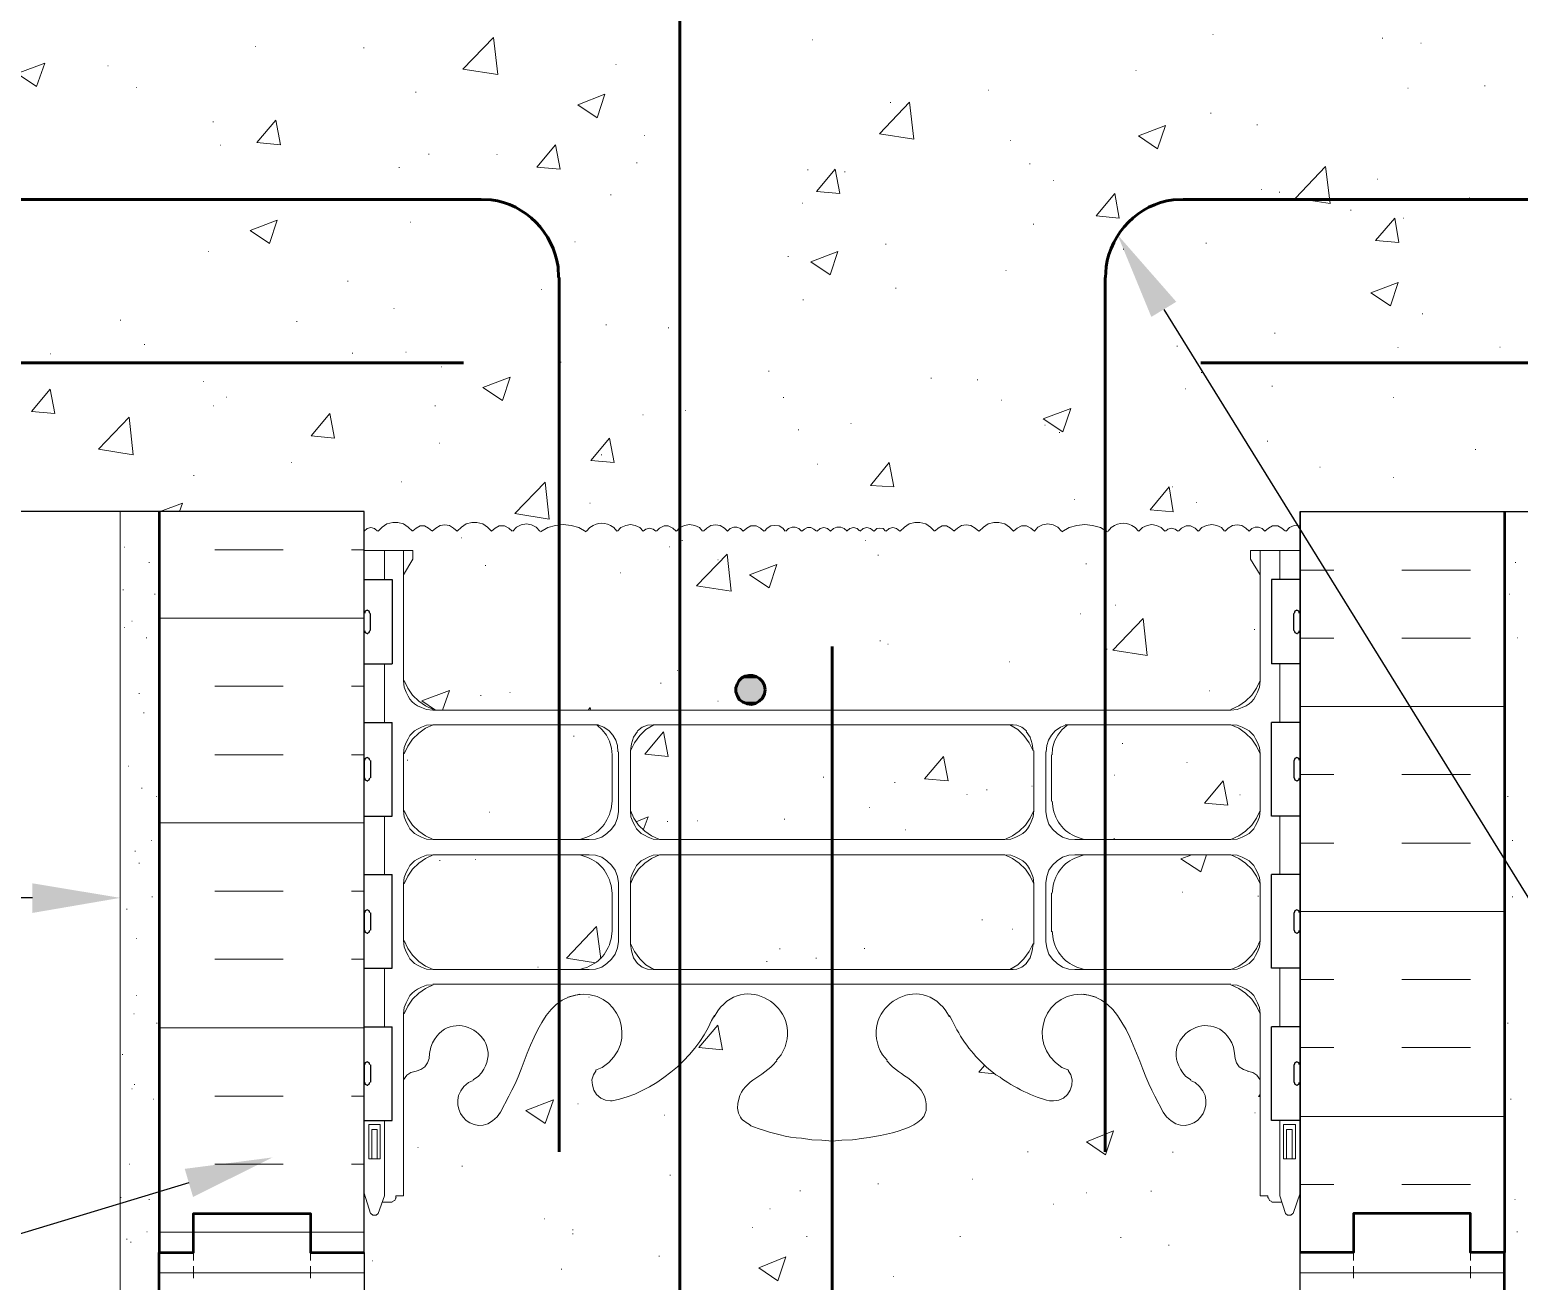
# Model space of a CAD drawing. Header units: millimetres. Extents: x 14 to 201, y 16 to 268.
# Drawn here: x 80 to 140.6, y 118.4 to 169.4 of the extents above; entities that cross this region are included whole.
import ezdxf

# ---------------------------------------------------------------- set-up
doc = ezdxf.new("R2010")
doc.units = ezdxf.units.MM
doc.header["$MEASUREMENT"] = 0
doc.layers.get('0').update_dxf_attribs({"linetype": 'CONTINUOUS'})

msp = doc.modelspace()

# ---------------------------------------------------------------- hatches: boundary and pattern name
at = {"true_color": 0x000007}
for points in [[(125.624, 157.692), (124.248, 161.036), (126.64, 158.306)], [(109.262, 143.108), (109.474, 143.087), (109.156, 143.087)], [(109.262, 143.108), (109.368, 143.108), (109.474, 143.087)], [(108.733, 142.621), (109.897, 142.515), (108.712, 142.515)], [(108.712, 142.515), (109.897, 142.388), (108.733, 142.388)], [(108.712, 142.515), (109.897, 142.515), (109.897, 142.388)], [(108.754, 142.727), (109.897, 142.621), (108.733, 142.621)], [(108.733, 142.621), (109.897, 142.621), (109.897, 142.515)], [(108.797, 142.811), (109.855, 142.727), (108.754, 142.727)], [(108.754, 142.727), (109.855, 142.727), (109.897, 142.621)], [(108.86, 142.917), (109.813, 142.811), (108.797, 142.811)], [(108.797, 142.811), (109.813, 142.811), (109.855, 142.727)], [(108.945, 142.981), (109.749, 142.917), (108.86, 142.917)], [(108.86, 142.917), (109.749, 142.917), (109.813, 142.811)], [(109.051, 143.044), (109.664, 142.981), (108.945, 142.981)], [(108.945, 142.981), (109.664, 142.981), (109.749, 142.917)], [(109.156, 143.087), (109.58, 143.044), (109.051, 143.044)], [(109.051, 143.044), (109.58, 143.044), (109.664, 142.981)], [(109.156, 143.087), (109.474, 143.087), (109.58, 143.044)], [(108.733, 142.388), (109.855, 142.282), (108.754, 142.282)], [(108.733, 142.388), (109.897, 142.388), (109.855, 142.282)], [(108.754, 142.282), (109.813, 142.198), (108.797, 142.198)], [(108.754, 142.282), (109.855, 142.282), (109.813, 142.198)], [(108.797, 142.198), (109.749, 142.113), (108.86, 142.113)], [(108.797, 142.198), (109.813, 142.198), (109.749, 142.113)], [(108.86, 142.113), (109.664, 142.028), (108.945, 142.028)], [(108.86, 142.113), (109.749, 142.113), (109.664, 142.028)], [(108.945, 142.028), (109.58, 141.965), (109.051, 141.965)], [(108.945, 142.028), (109.664, 142.028), (109.58, 141.965)], [(109.051, 141.965), (109.474, 141.944), (109.156, 141.944)], [(109.051, 141.965), (109.58, 141.965), (109.474, 141.944)], [(109.156, 141.944), (109.368, 141.922), (109.262, 141.922)], [(109.156, 141.944), (109.474, 141.944), (109.368, 141.922)], [(80.073, 134.641), (83.651, 134.049), (80.073, 133.435)], [(86.275, 123.021), (89.852, 123.486), (86.614, 121.878)]]:
    msp.add_hatch(color=0, dxfattribs=at).paths.add_polyline_path(points)

# ---------------------------------------------------------------- linework, layer by layer
at = {"color": 0, "linetype": 'Continuous', "lineweight": 60, "true_color": 0x000007}
for p, q in [((106.426, 92.054), (106.426, 228.685)), ((98.34, 162.475), (52.176, 162.475)), ((98.743, 162.454), (98.34, 162.475)), ((126.915, 162.475), (126.513, 162.454)), ((126.915, 162.475), (173.08, 162.475)), ((101.494, 159.3), (101.473, 159.724)), ((123.783, 159.724), (123.761, 159.3)), ((101.515, 123.719), (101.515, 159.3)), ((123.74, 123.719), (123.74, 159.3)), ((49.594, 155.829), (97.621, 155.829)), ((175.641, 155.829), (127.635, 155.829)), ((112.628, 94.213), (112.628, 144.272))]:
    msp.add_line(p, q, dxfattribs=at)
at = {"color": 0, "linetype": 'Continuous', "lineweight": 15, "true_color": 0x656565}
for p, q in [((128.122, 169.185), (128.143, 169.185)), ((89.154, 168.698), (89.175, 168.698)), ((93.557, 168.635), (93.578, 168.635)), ((97.6, 167.767), (98.848, 169.058)), ((99.018, 167.555), (98.848, 169.058)), ((111.824, 168.973), (111.845, 168.973)), ((135.022, 169.037), (135.043, 169.037)), ((136.589, 168.825), (136.61, 168.825)), ((79.46, 167.598), (80.582, 168.021)), ((80.243, 167.068), (80.582, 168.021)), ((103.823, 167.957), (103.844, 167.957)), ((79.46, 167.598), (80.243, 167.068)), ((83.143, 167.915), (83.164, 167.915)), ((97.6, 167.767), (99.018, 167.555)), ((124.989, 167.725), (125.01, 167.725)), ((84.307, 167.026), (84.328, 167.026)), ((95.673, 166.836), (95.695, 166.836)), ((102.277, 166.328), (103.378, 166.751)), ((103.061, 165.798), (103.378, 166.751)), ((118.978, 166.92), (118.999, 166.92)), ((136.059, 167.005), (136.081, 167.005)), ((139.192, 167.09), (139.213, 167.09)), ((102.277, 166.328), (103.061, 165.798)), ((114.554, 165.142), (115.782, 166.434)), ((114.999, 166.412), (115.02, 166.412)), ((115.951, 164.931), (115.782, 166.433)), ((87.418, 165.629), (87.44, 165.629)), ((89.217, 164.783), (89.979, 165.693)), ((90.17, 164.698), (89.979, 165.693)), ((128.037, 165.989), (128.058, 165.989)), ((104.987, 165.079), (105.008, 165.079)), ((114.554, 165.142), (115.951, 164.931)), ((125.095, 165.058), (126.196, 165.481)), ((125.095, 165.058), (125.878, 164.528)), ((125.878, 164.528), (126.196, 165.481)), ((129.921, 165.502), (129.942, 165.502)), ((87.715, 164.677), (87.736, 164.677)), ((89.217, 164.783), (90.17, 164.698)), ((96.203, 164.317), (96.224, 164.317)), ((100.605, 163.788), (101.367, 164.698)), ((101.558, 163.703), (101.367, 164.698)), ((119.888, 164.867), (119.909, 164.867)), ((94.996, 163.766), (95.017, 163.766)), ((98.975, 164.296), (98.997, 164.296)), ((100.605, 163.788), (101.558, 163.703)), ((104.669, 163.957), (104.69, 163.957)), ((120.671, 163.915), (120.692, 163.915)), ((131.487, 162.518), (132.715, 163.809)), ((132.906, 162.306), (132.715, 163.809)), ((111.633, 163.682), (111.654, 163.682)), ((111.993, 162.793), (112.755, 163.703)), ((112.945, 162.708), (112.755, 163.703)), ((113.136, 163.597), (113.157, 163.597)), ((121.624, 163.237), (121.645, 163.237)), ((134.811, 163.301), (134.832, 163.301)), ((103.611, 162.666), (103.632, 162.666)), ((111.993, 162.793), (112.945, 162.708)), ((123.38, 161.798), (124.142, 162.708)), ((124.312, 161.713), (124.142, 162.708)), ((130.09, 162.877), (130.112, 162.877)), ((130.831, 162.772), (130.852, 162.772)), ((131.487, 162.518), (132.906, 162.306)), ((138.557, 162.539), (138.578, 162.539)), ((84.963, 162.454), (84.984, 162.454)), ((111.421, 162.327), (111.443, 162.327)), ((133.731, 162.031), (133.752, 162.031)), ((88.942, 161.205), (90.043, 161.629)), ((89.726, 160.676), (90.043, 161.629)), ((95.462, 161.544), (95.483, 161.544)), ((120.819, 161.459), (120.841, 161.459)), ((123.38, 161.798), (124.312, 161.713)), ((134.747, 160.803), (135.53, 161.713)), ((135.699, 160.719), (135.53, 161.713)), ((135.869, 161.713), (135.89, 161.713)), ((88.942, 161.205), (89.726, 160.676)), ((102.15, 160.74), (102.172, 160.74)), ((127.847, 160.697), (127.868, 160.697)), ((134.747, 160.803), (135.699, 160.719)), ((87.228, 160.359), (87.249, 160.359)), ((110.829, 160.147), (110.85, 160.147)), ((111.76, 159.935), (112.861, 160.359)), ((112.543, 159.406), (112.861, 160.359)), ((114.808, 160.655), (114.829, 160.655)), ((124.481, 160.443), (124.502, 160.443)), ((111.76, 159.935), (112.543, 159.406)), ((119.698, 159.575), (119.719, 159.575)), ((92.901, 159.152), (92.922, 159.152)), ((115.21, 158.856), (115.231, 158.856)), ((134.556, 158.665), (135.678, 159.089)), ((135.361, 158.136), (135.678, 159.089)), ((100.796, 158.813), (100.817, 158.813)), ((111.443, 158.39), (111.464, 158.39)), ((134.556, 158.665), (135.361, 158.136)), ((94.784, 158.03), (94.806, 158.03)), ((136.652, 157.819), (136.673, 157.819)), ((83.651, 157.565), (83.672, 157.565)), ((90.826, 157.501), (90.847, 157.501)), ((103.42, 157.374), (103.442, 157.374)), ((105.96, 157.247), (105.982, 157.247)), ((84.624, 156.57), (84.646, 156.57)), ((126.661, 156.506), (126.683, 156.506)), ((130.641, 157.035), (130.662, 157.035)), ((135.657, 156.443), (135.678, 156.443)), ((139.806, 156.464), (139.827, 156.464)), ((80.793, 156.189), (80.814, 156.189)), ((93.091, 156.21), (93.112, 156.21)), ((95.271, 156.252), (95.292, 156.252)), ((101.579, 155.85), (101.6, 155.85)), ((96.711, 155.66), (96.732, 155.66)), ((98.404, 154.813), (99.526, 155.236)), ((99.208, 154.284), (99.526, 155.236)), ((110.046, 155.49), (110.067, 155.49)), ((127.656, 155.427), (127.677, 155.427)), ((80.031, 153.839), (80.793, 154.75)), ((80.984, 153.755), (80.793, 154.75)), ((87.037, 155.067), (87.059, 155.067)), ((98.404, 154.813), (99.208, 154.284)), ((116.65, 155.194), (116.671, 155.194)), ((118.533, 155.13), (118.555, 155.13)), ((127, 154.771), (127.021, 154.771)), ((130.535, 154.876), (130.556, 154.876)), ((87.44, 154.072), (87.461, 154.072)), ((87.969, 154.432), (87.99, 154.432)), ((96.457, 154.072), (96.478, 154.072)), ((110.638, 154.411), (110.659, 154.411)), ((119.507, 154.305), (119.528, 154.305)), ((135.467, 154.411), (135.488, 154.411)), ((80.031, 153.839), (80.984, 153.755)), ((82.762, 152.315), (84.011, 153.607)), ((84.18, 152.082), (84.011, 153.607)), ((91.419, 152.845), (92.181, 153.755)), ((92.371, 152.76), (92.181, 153.755)), ((104.923, 153.712), (104.944, 153.712)), ((106.659, 153.882), (106.68, 153.882)), ((121.222, 153.543), (122.343, 153.966)), ((121.222, 153.543), (122.026, 153.014)), ((122.026, 153.014), (122.343, 153.966)), ((91.419, 152.845), (92.371, 152.76)), ((111.252, 153.098), (111.273, 153.098)), ((113.39, 153.352), (113.411, 153.352)), ((121.285, 153.289), (121.306, 153.289)), ((121.878, 152.993), (121.899, 152.993)), ((82.762, 152.315), (84.18, 152.082)), ((96.626, 152.548), (96.647, 152.548)), ((102.806, 151.85), (103.568, 152.76)), ((103.759, 151.765), (103.568, 152.76)), ((130.344, 152.633), (130.366, 152.633)), ((138.811, 152.294), (138.832, 152.294)), ((90.615, 151.765), (90.636, 151.765)), ((102.806, 151.85), (103.759, 151.765)), ((103.23, 152.082), (103.251, 152.082)), ((112.014, 151.701), (112.035, 151.701)), ((114.194, 150.834), (114.956, 151.765)), ((115.147, 150.77), (114.956, 151.765)), ((86.635, 151.236), (86.656, 151.236)), ((95.081, 150.982), (95.102, 150.982)), ((132.482, 151.574), (132.503, 151.574)), ((135.467, 151.151), (135.488, 151.151)), ((99.716, 149.691), (100.944, 150.961)), ((101.113, 149.458), (100.944, 150.961)), ((114.194, 150.834), (115.147, 150.77)), ((125.582, 149.839), (126.344, 150.77)), ((126.513, 149.754), (126.344, 150.77)), ((126.471, 150.77), (126.492, 150.77)), ((85.281, 149.775), (86.191, 150.114)), ((86.064, 149.775), (86.191, 150.114)), ((86.847, 149.775), (86.868, 149.775)), ((102.764, 150.114), (102.785, 150.114)), ((122.492, 150.262), (122.513, 150.262)), ((125.582, 149.839), (126.513, 149.754)), ((127.445, 150.135), (127.466, 150.135)), ((99.716, 149.691), (101.113, 149.458)), ((97.536, 148.696), (97.557, 148.696)), ((102.764, 149.119), (102.637, 148.971)), ((103.865, 148.971), (103.738, 149.119)), ((106.511, 148.59), (106.532, 148.59)), ((113.982, 148.59), (114.004, 148.59)), ((123.994, 149.119), (123.867, 148.971)), ((125.095, 148.971), (124.968, 149.119)), ((83.82, 148.315), (83.841, 148.315)), ((87.503, 148.209), (90.276, 148.209)), ((93.07, 148.209), (93.578, 148.209)), ((106.003, 148.336), (106.024, 148.336)), ((107.103, 146.749), (108.352, 148.04)), ((108.521, 146.537), (108.352, 148.04)), ((114.49, 147.997), (114.512, 147.997)), ((84.815, 147.701), (84.836, 147.701)), ((98.51, 147.574), (98.531, 147.574)), ((107.971, 147.807), (107.992, 147.807)), ((110.067, 146.664), (110.384, 147.616)), ((122.957, 147.638), (122.978, 147.638)), ((131.678, 147.383), (133.054, 147.383)), ((135.827, 147.383), (138.62, 147.383)), ((140.441, 147.701), (140.462, 147.701)), ((104.013, 147.278), (104.034, 147.278)), ((107.103, 146.749), (108.521, 146.537)), ((83.757, 146.579), (83.778, 146.579)), ((85.048, 146.41), (85.069, 146.41)), ((140.187, 146.41), (140.208, 146.41)), ((122.724, 145.606), (122.745, 145.606)), ((124.164, 145.965), (124.185, 145.965)), ((83.82, 145.055), (83.841, 145.055)), ((84.116, 145.309), (84.138, 145.309)), ((85.238, 145.436), (93.578, 145.436)), ((124.058, 144.124), (125.285, 145.415)), ((125.455, 143.912), (125.285, 145.415)), ((129.815, 144.971), (129.836, 144.971)), ((84.709, 144.632), (84.73, 144.632)), ((114.575, 144.505), (114.596, 144.505)), ((114.893, 144.378), (114.914, 144.378)), ((131.678, 144.611), (133.054, 144.611)), ((135.827, 144.611), (138.62, 144.611)), ((140.525, 144.632), (140.547, 144.632)), ((123.804, 144.166), (123.825, 144.166)), ((124.058, 144.124), (125.455, 143.912)), ((106.32, 143.298), (106.341, 143.298)), ((119.846, 143.658), (119.867, 143.658)), ((87.503, 142.663), (90.276, 142.663)), ((93.07, 142.663), (93.578, 142.663)), ((95.927, 142.071), (97.049, 142.494)), ((96.774, 141.69), (97.049, 142.494)), ((105.643, 142.79), (105.664, 142.79)), ((84.413, 142.367), (84.434, 142.367)), ((84.413, 142.367), (84.434, 142.367)), ((95.927, 142.071), (96.478, 141.69)), ((98.319, 142.282), (98.34, 142.282)), ((99.505, 142.409), (99.526, 142.409)), ((107.971, 142.049), (107.992, 142.049)), ((109.813, 142.325), (109.834, 142.325)), ((127.974, 142.473), (127.995, 142.473)), ((84.603, 141.584), (84.624, 141.584)), ((131.678, 141.838), (139.996, 141.838)), ((105.008, 139.891), (105.77, 140.801)), ((105.96, 139.806), (105.77, 140.801)), ((102.108, 140.631), (102.129, 140.631)), ((124.439, 140.335), (124.46, 140.335)), ((87.503, 139.869), (90.276, 139.869)), ((93.07, 139.869), (93.578, 139.869)), ((95.335, 139.658), (95.356, 139.658)), ((105.008, 139.891), (105.96, 139.806)), ((116.395, 138.896), (117.157, 139.806)), ((117.348, 138.811), (117.157, 139.806)), ((127.064, 139.552), (127.085, 139.552)), ((83.968, 139.404), (83.989, 139.404)), ((112.268, 138.959), (112.289, 138.959)), ((116.395, 138.896), (117.348, 138.811)), ((124.121, 139.044), (124.143, 139.044)), ((131.678, 139.065), (133.054, 139.065)), ((135.827, 139.065), (138.62, 139.065)), ((84.519, 138.515), (84.54, 138.515)), ((115.168, 138.747), (115.189, 138.747)), ((118.11, 138.261), (118.131, 138.261)), ((118.914, 138.451), (118.936, 138.451)), ((120.756, 138.599), (120.777, 138.599)), ((127.783, 137.901), (128.545, 138.811)), ((128.736, 137.816), (128.545, 138.811)), ((85.111, 138.176), (85.132, 138.176)), ((114.131, 137.731), (114.152, 137.731)), ((127.783, 137.901), (128.736, 137.816)), ((129.223, 138.239), (129.244, 138.239)), ((140.123, 138.176), (140.144, 138.176)), ((85.238, 137.097), (93.578, 137.097)), ((98.679, 137.541), (98.7, 137.541)), ((104.648, 137.139), (105.135, 137.35)), ((104.944, 136.8), (105.135, 137.35)), ((105.918, 137.16), (105.939, 137.16)), ((107.146, 137.181), (107.167, 137.181)), ((110.681, 137.245), (110.702, 137.245)), ((115.612, 136.821), (115.634, 136.821)), ((124.1, 136.461), (124.121, 136.461)), ((84.243, 135.954), (84.265, 135.954)), ((84.921, 136.377), (84.942, 136.377)), ((131.678, 136.271), (133.054, 136.271)), ((135.827, 136.271), (138.62, 136.271)), ((140.314, 136.377), (140.335, 136.377)), ((84.413, 135.467), (84.434, 135.467)), ((96.647, 135.572), (96.668, 135.572)), ((98.108, 135.615), (98.129, 135.615)), ((126.831, 135.636), (127.275, 135.805)), ((126.831, 135.636), (127.635, 135.107)), ((127.635, 135.107), (127.868, 135.805)), ((84.942, 134.091), (84.963, 134.091)), ((87.503, 134.324), (90.276, 134.324)), ((93.07, 134.324), (93.578, 134.324)), ((126.873, 134.281), (126.894, 134.281)), ((129.963, 134.112), (129.985, 134.112)), ((140.314, 134.091), (140.335, 134.091)), ((83.905, 133.583), (83.926, 133.583)), ((131.678, 133.498), (139.996, 133.498)), ((101.812, 131.593), (103.039, 132.884)), ((103.209, 131.572), (103.039, 132.884)), ((118.724, 133.159), (118.745, 133.159)), ((84.307, 132.397), (84.328, 132.397)), ((119.952, 132.778), (119.973, 132.778)), ((101.812, 131.593), (102.997, 131.403)), ((110.49, 131.974), (110.511, 131.974)), ((111.972, 131.593), (111.993, 131.593)), ((113.94, 131.995), (113.961, 131.995)), ((87.503, 131.551), (90.276, 131.551)), ((93.07, 131.551), (93.578, 131.551)), ((100.648, 131.233), (100.669, 131.233)), ((109.961, 131.466), (109.982, 131.466)), ((131.678, 130.725), (133.054, 130.725)), ((135.827, 130.725), (138.62, 130.725)), ((84.307, 130.069), (84.328, 130.069)), ((102.722, 130.006), (102.743, 130.006)), ((84.201, 129.328), (84.222, 129.328)), ((85.132, 128.947), (85.154, 128.947)), ((85.238, 128.757), (93.578, 128.757)), ((107.209, 127.953), (107.971, 128.863)), ((108.162, 127.868), (107.971, 128.863)), ((140.123, 128.947), (140.144, 128.947)), ((107.209, 127.953), (108.162, 127.868)), ((131.678, 127.953), (133.054, 127.953)), ((135.827, 127.953), (138.62, 127.953)), ((83.735, 127.677), (83.757, 127.677)), ((118.597, 126.958), (118.83, 127.233)), ((118.597, 126.958), (119.232, 126.894)), ((84.116, 126.28), (84.138, 126.28)), ((84.222, 126.45), (84.243, 126.45)), ((84.984, 125.857), (85.005, 125.857)), ((87.503, 125.984), (90.276, 125.984)), ((93.07, 125.984), (93.578, 125.984)), ((100.161, 125.391), (101.282, 125.836)), ((100.944, 124.862), (101.282, 125.836)), ((102.277, 125.667), (102.298, 125.667)), ((140.25, 125.857), (140.271, 125.857)), ((100.161, 125.391), (100.944, 124.862)), ((105.791, 125.201), (105.812, 125.201)), ((129.836, 125.307), (129.857, 125.307)), ((131.678, 125.158), (139.996, 125.158)), ((122.978, 124.121), (124.079, 124.566)), ((123.761, 123.592), (124.079, 124.566)), ((95.758, 123.889), (95.779, 123.889)), ((120.586, 123.719), (120.608, 123.719)), ((122.978, 124.121), (123.761, 123.592)), ((126.492, 123.698), (126.513, 123.698)), ((84.011, 123.211), (84.032, 123.211)), ((87.503, 123.211), (90.276, 123.211)), ((93.07, 123.211), (93.578, 123.211)), ((97.557, 123.127), (97.578, 123.127)), ((106.024, 122.767), (106.045, 122.767)), ((118.343, 122.597), (118.364, 122.597)), ((111.315, 122.132), (111.337, 122.132)), ((114.49, 122.407), (114.512, 122.407)), ((122.978, 122.047), (122.999, 122.047)), ((125.603, 122.111), (125.624, 122.111)), ((131.678, 122.386), (133.054, 122.386)), ((135.827, 122.386), (138.62, 122.386)), ((83.672, 121.856), (83.693, 121.856)), ((84.815, 121.772), (84.836, 121.772)), ((110.088, 121.391), (110.109, 121.391)), ((121.624, 121.581), (121.645, 121.581)), ((140.42, 121.772), (140.441, 121.772)), ((100.901, 120.989), (100.923, 120.989)), ((83.905, 120.163), (83.926, 120.163)), ((84.73, 120.46), (84.751, 120.46)), ((85.238, 120.438), (93.578, 120.438)), ((102.066, 120.544), (102.087, 120.544)), ((102.066, 120.375), (102.087, 120.375)), ((109.368, 120.629), (109.389, 120.629)), ((111.591, 120.269), (111.612, 120.269)), ((117.835, 120.269), (117.856, 120.269)), ((124.375, 120.227), (124.396, 120.227)), ((140.504, 120.46), (140.525, 120.46)), ((84.074, 120.036), (84.095, 120.036)), ((105.579, 119.465), (105.6, 119.465)), ((126.323, 119.909), (126.344, 119.909)), ((93.916, 119.274), (93.938, 119.274)), ((101.6, 118.936), (101.621, 118.936)), ((109.643, 118.999), (110.744, 119.444)), ((109.643, 118.999), (110.426, 118.47)), ((110.426, 118.47), (110.744, 119.444)), ((85.238, 118.787), (93.578, 118.787)), ((115.125, 118.639), (115.147, 118.639)), ((139.996, 118.787), (131.678, 118.787))]:
    msp.add_line(p, q, dxfattribs=at)
at = {"color": 0, "linetype": 'Continuous', "lineweight": 25, "true_color": 0x000007}
for p, q in [((93.578, 149.775), (49.594, 149.775)), ((93.578, 119.613), (93.578, 149.775)), ((93.578, 119.613), (93.578, 149.775)), ((131.678, 149.775), (131.678, 119.613)), ((131.678, 149.775), (175.641, 149.775)), ((131.678, 119.613), (131.678, 149.775)), ((93.578, 144.928), (93.578, 145.627)), ((93.705, 145.754), (93.726, 145.754)), ((93.832, 144.928), (93.832, 145.627)), ((131.424, 144.928), (131.424, 145.627)), ((131.551, 145.754), (131.572, 145.754)), ((131.678, 144.928), (131.678, 145.627)), ((93.578, 145.457), (93.599, 145.457)), ((93.578, 145.097), (93.599, 145.097)), ((131.678, 145.457), (131.699, 145.457)), ((131.678, 145.097), (131.699, 145.097)), ((93.705, 144.801), (93.726, 144.801)), ((131.551, 144.801), (131.572, 144.801)), ((93.578, 143.573), (94.721, 143.573)), ((131.678, 143.573), (130.514, 143.573)), ((93.578, 141.182), (94.721, 141.182)), ((131.678, 141.182), (130.514, 141.182)), ((93.578, 139.636), (93.578, 138.938)), ((93.705, 139.763), (93.726, 139.763)), ((93.832, 139.636), (93.832, 138.938)), ((131.424, 139.636), (131.424, 138.938)), ((131.551, 139.763), (131.572, 139.763)), ((131.678, 139.636), (131.678, 138.938)), ((93.578, 139.446), (93.599, 139.446)), ((93.578, 139.107), (93.599, 139.107)), ((131.678, 139.446), (131.699, 139.446)), ((131.678, 139.107), (131.699, 139.107)), ((93.705, 138.811), (93.726, 138.811)), ((131.551, 138.811), (131.572, 138.811)), ((93.578, 135.001), (94.721, 135.001)), ((131.678, 135.001), (130.514, 135.001)), ((80.073, 134.049), (65.426, 134.049)), ((93.578, 133.435), (93.578, 132.736)), ((93.832, 133.435), (93.832, 132.736)), ((131.424, 133.435), (131.424, 132.736)), ((131.678, 133.435), (131.678, 132.736)), ((93.578, 133.265), (93.599, 133.265)), ((93.578, 132.905), (93.599, 132.905)), ((131.678, 133.265), (131.699, 133.265)), ((131.678, 132.905), (131.699, 132.905)), ((93.705, 132.609), (93.726, 132.609)), ((131.551, 132.609), (131.572, 132.609)), ((93.578, 128.799), (94.721, 128.799)), ((131.678, 128.799), (130.514, 128.799)), ((93.705, 127.381), (93.726, 127.381)), ((131.551, 127.381), (131.572, 127.381)), ((93.578, 127.254), (93.578, 126.555)), ((93.578, 127.063), (93.599, 127.063)), ((93.578, 126.725), (93.599, 126.725)), ((93.832, 127.254), (93.832, 126.555)), ((131.424, 127.254), (131.424, 126.555)), ((131.678, 127.254), (131.678, 126.555)), ((131.678, 127.063), (131.699, 127.063)), ((131.678, 126.725), (131.699, 126.725)), ((93.705, 126.428), (93.726, 126.428)), ((131.551, 126.428), (131.572, 126.428)), ((93.578, 119.613), (93.578, 91.038)), ((131.678, 91.038), (131.678, 119.613))]:
    msp.add_line(p, q, dxfattribs=at)
at = {"color": 0, "linetype": 'Continuous', "lineweight": 15, "true_color": 0x000007}
for p, q in [((83.651, 149.775), (83.651, 91.038)), ((95.567, 148.188), (93.578, 148.188)), ((94.403, 148.188), (94.403, 147.002)), ((95.186, 142.875), (95.186, 148.188)), ((129.667, 148.188), (131.678, 148.188)), ((130.048, 142.875), (130.048, 148.188)), ((130.852, 148.188), (130.852, 147.002)), ((94.403, 143.573), (94.403, 141.182)), ((130.852, 143.573), (130.852, 141.182)), ((95.186, 142.875), (95.208, 142.621)), ((130.027, 142.621), (130.048, 142.875)), ((96.118, 141.711), (96.372, 141.69)), ((96.372, 141.69), (128.863, 141.69)), ((128.863, 141.69), (129.117, 141.711)), ((96.372, 141.097), (96.118, 141.076)), ((103.124, 141.097), (96.372, 141.097)), ((105.346, 141.097), (119.994, 141.097)), ((122.111, 141.097), (128.863, 141.097)), ((129.117, 141.076), (128.863, 141.097)), ((95.208, 140.166), (95.186, 139.912)), ((130.048, 139.912), (130.027, 140.166)), ((95.186, 139.912), (95.186, 137.604)), ((103.674, 137.985), (103.674, 139.869)), ((103.928, 139.996), (103.928, 137.562)), ((104.415, 140.039), (104.415, 137.604)), ((120.84, 140.039), (120.84, 137.604)), ((121.327, 139.996), (121.327, 137.562)), ((121.56, 137.985), (121.56, 139.869)), ((130.048, 139.912), (130.048, 137.604)), ((103.632, 137.668), (103.674, 137.985)), ((121.581, 137.985), (121.624, 137.668)), ((94.403, 137.372), (94.403, 135.001)), ((95.186, 137.604), (95.208, 137.35)), ((104.415, 137.604), (104.436, 137.35)), ((120.819, 137.35), (120.84, 137.604)), ((130.027, 137.35), (130.048, 137.604)), ((130.852, 137.372), (130.852, 135.001)), ((96.118, 136.44), (96.372, 136.419)), ((102.108, 136.419), (102.404, 136.44)), ((105.346, 136.44), (105.6, 136.419)), ((119.655, 136.419), (119.909, 136.44)), ((122.851, 136.44), (123.148, 136.419)), ((128.863, 136.419), (129.117, 136.44)), ((96.372, 136.419), (102.743, 136.419)), ((119.655, 136.419), (105.6, 136.419)), ((128.863, 136.419), (122.513, 136.419)), ((96.372, 135.805), (96.118, 135.784)), ((96.372, 135.805), (102.743, 135.805)), ((102.404, 135.784), (102.108, 135.805)), ((105.6, 135.805), (105.346, 135.784)), ((119.655, 135.805), (105.6, 135.805)), ((119.909, 135.784), (119.655, 135.805)), ((128.863, 135.805), (122.513, 135.805)), ((123.148, 135.805), (122.851, 135.784)), ((129.117, 135.784), (128.863, 135.805)), ((95.208, 134.874), (95.186, 134.62)), ((95.186, 132.313), (95.186, 134.62)), ((103.928, 132.27), (103.928, 134.662)), ((104.436, 134.874), (104.415, 134.62)), ((104.415, 132.165), (104.415, 134.62)), ((120.84, 134.62), (120.819, 134.874)), ((120.84, 132.165), (120.84, 134.62)), ((121.327, 132.27), (121.327, 134.662)), ((130.048, 134.62), (130.027, 134.874)), ((130.048, 132.313), (130.048, 134.62)), ((103.674, 134.239), (103.632, 134.556)), ((103.674, 134.239), (103.674, 132.673)), ((121.56, 134.239), (121.56, 132.673)), ((121.624, 134.556), (121.581, 134.239)), ((95.186, 132.313), (95.208, 132.059)), ((103.632, 132.376), (103.674, 132.694)), ((121.581, 132.694), (121.624, 132.376)), ((130.027, 132.059), (130.048, 132.313)), ((94.403, 131.191), (94.403, 128.799)), ((96.118, 131.149), (96.372, 131.127)), ((102.743, 131.127), (96.372, 131.127)), ((102.108, 131.127), (102.404, 131.149)), ((105.346, 131.127), (119.994, 131.127)), ((122.513, 131.127), (128.863, 131.127)), ((122.851, 131.149), (123.148, 131.127)), ((128.863, 131.127), (129.117, 131.149)), ((130.852, 131.191), (130.852, 128.799)), ((96.372, 130.514), (96.118, 130.492)), ((96.372, 130.535), (128.863, 130.535)), ((129.117, 130.492), (128.863, 130.514)), ((102.171, 130.09), (101.875, 130.006)), ((102.193, 130.09), (102.362, 130.133)), ((123.063, 130.09), (122.873, 130.133)), ((123.38, 130.006), (123.084, 130.09)), ((95.208, 129.582), (95.186, 129.328)), ((95.186, 129.328), (95.186, 121.92)), ((107.717, 129.053), (107.844, 129.265)), ((107.971, 129.455), (107.823, 129.201)), ((117.412, 129.201), (117.263, 129.455)), ((130.048, 129.328), (130.027, 129.582)), ((130.048, 129.328), (130.048, 121.92)), ((96.287, 127.974), (96.245, 127.72)), ((129.011, 127.72), (128.968, 127.974)), ((110.363, 127.444), (110.553, 127.656)), ((114.681, 127.656), (114.872, 127.444)), ((98.023, 126.64), (98.235, 126.788)), ((102.997, 127.042), (103.272, 127.148)), ((121.984, 127.148), (122.259, 127.042)), ((127.021, 126.788), (127.233, 126.64)), ((98.023, 126.619), (97.832, 126.534)), ((127.402, 126.534), (127.212, 126.619)), ((99.124, 125.328), (99.462, 125.984)), ((103.611, 125.793), (103.674, 125.793)), ((121.645, 125.793), (121.476, 125.793)), ((126.111, 125.328), (125.772, 125.984)), ((94.403, 124.989), (94.403, 122.407)), ((94.403, 121.92), (94.403, 124.989)), ((98.997, 125.137), (99.124, 125.328)), ((126.111, 125.328), (126.238, 125.137)), ((130.852, 121.92), (130.852, 124.989)), ((130.852, 124.989), (130.852, 122.407)), ((93.578, 122.026), (93.832, 121.2)), ((94.403, 121.92), (94.149, 121.2)), ((94.869, 121.92), (95.186, 121.92)), ((94.869, 121.92), (94.869, 121.835)), ((130.365, 121.92), (130.048, 121.92)), ((130.365, 121.92), (130.365, 121.835)), ((130.852, 121.92), (131.085, 121.2)), ((131.678, 122.026), (131.403, 121.2)), ((94.319, 121.666), (94.721, 121.666)), ((94.869, 121.835), (94.89, 121.835)), ((130.365, 121.835), (130.387, 121.835)), ((130.937, 121.666), (130.535, 121.666)), ((86.635, 119.295), (86.635, 119.613)), ((91.398, 119.613), (91.398, 119.295)), ((133.858, 119.295), (133.858, 119.613)), ((138.62, 119.613), (138.62, 119.295)), ((86.635, 118.576), (86.635, 119.062)), ((91.398, 119.062), (91.398, 118.576)), ((133.858, 118.576), (133.858, 119.062)), ((138.62, 119.062), (138.62, 118.576))]:
    msp.add_line(p, q, dxfattribs=at)
at = {"color": 0, "linetype": 'Continuous', "lineweight": 53, "true_color": 0x000007}
for p, q in [((85.238, 149.775), (85.238, 119.613)), ((139.996, 149.775), (139.996, 119.613))]:
    msp.add_line(p, q, dxfattribs=at)
at = {"color": 0, "linetype": 'Continuous', "lineweight": 25, "true_color": 0x000007}
for points in [[(126.132, 157.988), (145.415, 126.873), (153.374, 126.873)], [(93.578, 147.002), (94.721, 147.002), (94.721, 143.573)], [(131.678, 147.002), (130.514, 147.002), (130.514, 143.573)], [(93.705, 145.754), (93.62, 145.711), (93.599, 145.627)], [(93.811, 145.627), (93.789, 145.711), (93.705, 145.754)], [(131.657, 145.627), (131.635, 145.711), (131.551, 145.754), (131.466, 145.711), (131.445, 145.627)], [(93.599, 144.928), (93.62, 144.843), (93.705, 144.801), (93.789, 144.843), (93.811, 144.928)], [(131.445, 144.928), (131.466, 144.843), (131.551, 144.801)], [(131.551, 144.801), (131.635, 144.843), (131.657, 144.928)], [(93.578, 137.372), (94.721, 137.372), (94.721, 141.182)], [(131.678, 137.372), (130.514, 137.372), (130.514, 141.182)], [(93.705, 139.763), (93.62, 139.721), (93.599, 139.636)], [(93.811, 139.636), (93.789, 139.721), (93.705, 139.763)], [(131.657, 139.636), (131.635, 139.721), (131.551, 139.763), (131.466, 139.721), (131.445, 139.636)], [(93.599, 138.938), (93.62, 138.853), (93.705, 138.811), (93.789, 138.853), (93.811, 138.938)], [(131.445, 138.938), (131.466, 138.853), (131.551, 138.811)], [(131.551, 138.811), (131.635, 138.853), (131.657, 138.938)], [(93.578, 131.191), (94.721, 131.191), (94.721, 135.001)], [(131.678, 131.191), (130.514, 131.191), (130.514, 135.001)], [(93.705, 133.562), (93.62, 133.519), (93.599, 133.435)], [(93.811, 133.435), (93.789, 133.519), (93.705, 133.562)], [(131.657, 133.435), (131.635, 133.519), (131.551, 133.562), (131.466, 133.519), (131.445, 133.435)], [(93.599, 132.736), (93.62, 132.651), (93.705, 132.609), (93.789, 132.651), (93.811, 132.736)], [(131.445, 132.736), (131.466, 132.651), (131.551, 132.609)], [(131.551, 132.609), (131.635, 132.651), (131.657, 132.736)], [(93.578, 124.989), (94.721, 124.989), (94.721, 128.799)], [(131.678, 124.989), (130.514, 124.989), (130.514, 128.799)], [(93.705, 127.381), (93.62, 127.339), (93.599, 127.254)], [(93.811, 127.254), (93.789, 127.339), (93.705, 127.381)], [(131.657, 127.254), (131.635, 127.339), (131.551, 127.381), (131.466, 127.339), (131.445, 127.254)], [(93.599, 126.555), (93.62, 126.471), (93.705, 126.428), (93.789, 126.471), (93.811, 126.555)], [(131.445, 126.555), (131.466, 126.471), (131.551, 126.428)], [(131.551, 126.428), (131.635, 126.471), (131.657, 126.555)], [(86.445, 122.449), (66.23, 116.332), (61.807, 116.332)]]:
    msp.add_lwpolyline(points, dxfattribs=at)
at = {"color": 0, "linetype": 'Continuous', "lineweight": 15, "true_color": 0x656565}
for points in [[(95.546, 148.971), (95.377, 149.14), (95.186, 149.267), (94.954, 149.331), (94.742, 149.331), (94.509, 149.267), (94.319, 149.14), (94.149, 148.971)], [(96.33, 148.992), (96.203, 149.098), (96.033, 149.183), (95.864, 149.183), (95.694, 149.098), (95.567, 148.992)], [(99.61, 148.971), (99.462, 149.098), (99.293, 149.183), (99.081, 149.183), (98.912, 149.098), (98.764, 148.971), (98.594, 149.14), (98.404, 149.267), (98.171, 149.331), (97.959, 149.331), (97.727, 149.267), (97.536, 149.14), (97.367, 148.971), (97.219, 149.098), (97.049, 149.204), (96.859, 149.225), (96.668, 149.204), (96.499, 149.098), (96.351, 148.971)], [(100.732, 148.971), (100.584, 149.14), (100.394, 149.225), (100.182, 149.267), (99.97, 149.225), (99.78, 149.14), (99.632, 148.971)], [(102.616, 148.95), (102.32, 149.119), (102.002, 149.204), (101.685, 149.246), (101.367, 149.204), (101.05, 149.119), (100.753, 148.95)], [(105.452, 148.971), (105.346, 149.056), (105.198, 149.098), (105.05, 149.056), (104.944, 148.971), (104.796, 149.119), (104.606, 149.204), (104.415, 149.246), (104.225, 149.204), (104.034, 149.119), (103.886, 148.971)], [(106.278, 148.971), (106.151, 149.098), (105.96, 149.183), (105.791, 149.183), (105.6, 149.098), (105.474, 148.971)], [(107.357, 148.971), (107.23, 149.119), (107.04, 149.204), (106.828, 149.246), (106.617, 149.204), (106.426, 149.119), (106.299, 148.971)], [(109.855, 148.971), (109.707, 149.098), (109.538, 149.183), (109.326, 149.183), (109.156, 149.098), (109.008, 148.971), (108.903, 149.077), (108.754, 149.14), (108.627, 149.14), (108.479, 149.077), (108.373, 148.971), (108.246, 149.098), (108.077, 149.204), (107.887, 149.225), (107.696, 149.204), (107.527, 149.098), (107.4, 148.971)], [(110.723, 148.971), (110.617, 149.098), (110.469, 149.183), (110.3, 149.204), (110.13, 149.183), (109.982, 149.098), (109.876, 148.971)], [(116.798, 148.971), (116.628, 149.14), (116.438, 149.267), (116.205, 149.331), (115.993, 149.331), (115.761, 149.267), (115.57, 149.14), (115.401, 148.971)], [(117.581, 148.992), (117.454, 149.098), (117.285, 149.183), (117.115, 149.183), (116.946, 149.098), (116.819, 148.992)], [(118.597, 148.971), (118.449, 149.098), (118.279, 149.204), (118.089, 149.225), (117.898, 149.204), (117.729, 149.098), (117.581, 148.971)], [(121.962, 148.971), (121.814, 149.14), (121.624, 149.225), (121.412, 149.267), (121.2, 149.225), (121.01, 149.14), (120.862, 148.971), (120.714, 149.098), (120.544, 149.183), (120.333, 149.183), (120.163, 149.098), (120.015, 148.971), (119.846, 149.14), (119.655, 149.267), (119.422, 149.331), (119.211, 149.331), (118.978, 149.267), (118.787, 149.14), (118.618, 148.971)], [(123.846, 148.95), (123.55, 149.119), (123.232, 149.204), (122.915, 149.246), (122.597, 149.204), (122.28, 149.119), (121.984, 148.95)], [(126.175, 148.971), (126.026, 149.119), (125.836, 149.204), (125.645, 149.246), (125.455, 149.204), (125.264, 149.119), (125.116, 148.971)], [(127.529, 148.971), (127.402, 149.098), (127.212, 149.183), (127.042, 149.183), (126.852, 149.098), (126.725, 148.971)], [(128.609, 148.971), (128.482, 149.119), (128.291, 149.204), (128.08, 149.246), (127.868, 149.204), (127.677, 149.119), (127.55, 148.971)], [(131.085, 148.971), (130.937, 149.098), (130.768, 149.183), (130.556, 149.183), (130.387, 149.098), (130.239, 148.971), (130.133, 149.077), (129.984, 149.14), (129.857, 149.14), (129.709, 149.077), (129.604, 148.971), (129.477, 149.098), (129.307, 149.204), (129.117, 149.225), (128.926, 149.204), (128.757, 149.098), (128.63, 148.971)], [(131.678, 149.183), (131.445, 149.204), (131.255, 149.119), (131.106, 148.971)], [(94.128, 148.971), (94.001, 149.077), (93.853, 149.119), (93.705, 149.077), (93.578, 148.971)], [(111.379, 148.971), (111.273, 149.077), (111.125, 149.14), (110.998, 149.14), (110.85, 149.077), (110.744, 148.971)], [(111.993, 148.971), (111.887, 149.056), (111.76, 149.119), (111.633, 149.119), (111.506, 149.056), (111.4, 148.971)], [(113.242, 148.971), (113.115, 149.077), (112.988, 149.14), (112.818, 149.14), (112.691, 149.077), (112.564, 148.971), (112.437, 149.077), (112.289, 149.119), (112.141, 149.077), (112.014, 148.971)], [(113.75, 148.992), (113.644, 149.077), (113.496, 149.119), (113.348, 149.077), (113.242, 148.992)], [(114.321, 148.971), (114.194, 149.077), (114.046, 149.119), (113.898, 149.077), (113.771, 148.971)], [(114.808, 148.971), (114.702, 149.077), (114.575, 149.098), (114.448, 149.077), (114.342, 148.971)], [(115.38, 148.971), (115.253, 149.077), (115.104, 149.119), (114.956, 149.077), (114.829, 148.971)], [(126.704, 148.971), (126.598, 149.056), (126.45, 149.098), (126.302, 149.056), (126.196, 148.971)], [(110.384, 147.616), (109.262, 147.193), (110.067, 146.664)], [(102.701, 141.69), (102.785, 141.796), (102.806, 141.69)], [(130.048, 126.047), (129.984, 125.963), (130.048, 125.963)]]:
    msp.add_lwpolyline(points, dxfattribs=at)
at = {"color": 0, "linetype": 'Continuous', "lineweight": 15, "true_color": 0x000007}
for points in [[(95.567, 148.188), (95.567, 147.828), (95.186, 147.193)], [(95.186, 147.193), (95.567, 147.828), (95.567, 148.188)], [(129.667, 148.188), (129.667, 147.828), (130.048, 147.193)], [(130.048, 147.193), (129.667, 147.828), (129.667, 148.188)], [(95.208, 142.896), (95.356, 142.579), (95.546, 142.303), (95.8, 142.049), (96.075, 141.859), (96.393, 141.711)], [(128.863, 141.711), (129.18, 141.859), (129.455, 142.049), (129.709, 142.303), (129.9, 142.579), (130.048, 142.896)], [(96.393, 141.097), (96.075, 140.949), (95.8, 140.758), (95.546, 140.504), (95.356, 140.229), (95.208, 139.912)], [(103.674, 139.869), (103.653, 140.144), (103.568, 140.42), (103.442, 140.674), (103.272, 140.885), (103.061, 141.076)], [(103.907, 139.996), (103.886, 140.25), (103.823, 140.462), (103.696, 140.674), (103.547, 140.843), (103.336, 140.991), (103.124, 141.076)], [(105.368, 141.097), (105.05, 140.906), (104.796, 140.652), (104.584, 140.356), (104.415, 140.039)], [(104.711, 140.822), (104.542, 140.589), (104.457, 140.314), (104.415, 140.039)], [(105.368, 141.097), (105.114, 141.076), (104.902, 140.991), (104.711, 140.843)], [(120.819, 140.039), (120.65, 140.356), (120.438, 140.652), (120.184, 140.906), (119.867, 141.097)], [(120.544, 140.843), (120.354, 140.991), (120.142, 141.076), (119.888, 141.097)], [(120.819, 140.039), (120.777, 140.314), (120.692, 140.589), (120.523, 140.822)], [(122.132, 141.076), (121.92, 140.991), (121.708, 140.843), (121.56, 140.674), (121.433, 140.462), (121.37, 140.25), (121.349, 139.996)], [(122.195, 141.076), (121.984, 140.885), (121.814, 140.674), (121.687, 140.42), (121.602, 140.144), (121.581, 139.869)], [(130.048, 139.912), (129.9, 140.229), (129.709, 140.504), (129.455, 140.758), (129.18, 140.949), (128.863, 141.097)], [(95.208, 137.604), (95.356, 137.287), (95.546, 137.012), (95.8, 136.758), (96.075, 136.567), (96.393, 136.419)], [(102.743, 136.419), (102.997, 136.44), (103.251, 136.525), (103.463, 136.673), (103.653, 136.842), (103.801, 137.054), (103.886, 137.308), (103.928, 137.562)], [(104.415, 137.604), (104.563, 137.287), (104.754, 137.012), (105.008, 136.758), (105.283, 136.567), (105.6, 136.419)], [(119.655, 136.419), (119.973, 136.567), (120.248, 136.758), (120.502, 137.012), (120.692, 137.287), (120.84, 137.604)], [(121.327, 137.562), (121.37, 137.308), (121.454, 137.054), (121.602, 136.842), (121.793, 136.673), (122.005, 136.525), (122.259, 136.44), (122.513, 136.419)], [(128.863, 136.419), (129.18, 136.567), (129.455, 136.758), (129.709, 137.012), (129.9, 137.287), (130.048, 137.604)], [(96.393, 135.805), (96.075, 135.657), (95.8, 135.467), (95.546, 135.213), (95.356, 134.937), (95.208, 134.62)], [(103.928, 134.662), (103.886, 134.916), (103.801, 135.17), (103.653, 135.382), (103.463, 135.551), (103.251, 135.699), (102.997, 135.784), (102.743, 135.805)], [(105.6, 135.805), (105.283, 135.657), (105.008, 135.467), (104.754, 135.213), (104.563, 134.937), (104.415, 134.62)], [(120.84, 134.62), (120.692, 134.937), (120.502, 135.213), (120.248, 135.467), (119.973, 135.657), (119.655, 135.805)], [(122.513, 135.805), (122.259, 135.784), (122.005, 135.699), (121.793, 135.551), (121.602, 135.382), (121.454, 135.17), (121.37, 134.916), (121.327, 134.662)], [(130.048, 134.62), (129.9, 134.937), (129.709, 135.213), (129.455, 135.467), (129.18, 135.657), (128.863, 135.805)], [(95.208, 132.313), (95.356, 131.995), (95.546, 131.72), (95.8, 131.466), (96.075, 131.276), (96.393, 131.127)], [(102.743, 131.127), (102.997, 131.149), (103.251, 131.233), (103.463, 131.381), (103.653, 131.551), (103.801, 131.762), (103.886, 132.016), (103.928, 132.27)], [(104.415, 132.186), (104.584, 131.868), (104.796, 131.572), (105.05, 131.318), (105.368, 131.127)], [(119.867, 131.127), (120.184, 131.318), (120.438, 131.572), (120.65, 131.868), (120.819, 132.186)], [(121.327, 132.27), (121.37, 132.016), (121.454, 131.762), (121.602, 131.551), (121.793, 131.381), (122.005, 131.233), (122.259, 131.149), (122.513, 131.127)], [(128.863, 131.127), (129.18, 131.276), (129.455, 131.466), (129.709, 131.72), (129.9, 131.995), (130.048, 132.313)], [(104.415, 132.165), (104.457, 131.889), (104.542, 131.614), (104.711, 131.381)], [(120.523, 131.381), (120.692, 131.614), (120.777, 131.889), (120.819, 132.165)], [(104.711, 131.381), (104.902, 131.233), (105.114, 131.149), (105.368, 131.127)], [(119.888, 131.127), (120.142, 131.149), (120.354, 131.233), (120.544, 131.381)], [(96.393, 130.514), (96.075, 130.365), (95.8, 130.175), (95.546, 129.921), (95.356, 129.646), (95.208, 129.328)], [(130.048, 129.328), (129.9, 129.646), (129.709, 129.921), (129.455, 130.175), (129.18, 130.365), (128.863, 130.514)], [(117.644, 128.82), (117.517, 129.053), (117.412, 129.265)], [(95.694, 127), (95.885, 127.063), (96.054, 127.169), (96.16, 127.339), (96.224, 127.508), (96.245, 127.72)], [(110.384, 127.423), (110.321, 127.36), (110.257, 127.275)], [(114.85, 127.423), (114.914, 127.36), (114.977, 127.275)], [(129.011, 127.72), (129.032, 127.508), (129.095, 127.339), (129.201, 127.169), (129.371, 127.063), (129.561, 127)], [(95.694, 127), (95.483, 126.937), (95.313, 126.831), (95.186, 126.64)], [(103.018, 127.021), (102.912, 126.852), (102.849, 126.64), (102.87, 126.428), (102.933, 126.217), (103.039, 126.047), (103.209, 125.899), (103.399, 125.815), (103.611, 125.793)], [(119.465, 126.746), (119.295, 126.852), (119.126, 126.979)], [(121.645, 125.793), (121.856, 125.815), (122.047, 125.899), (122.216, 126.047), (122.322, 126.217), (122.386, 126.428), (122.407, 126.64), (122.343, 126.852), (122.238, 127.021)], [(130.048, 126.64), (129.921, 126.831), (129.752, 126.937), (129.54, 127)], [(108.775, 125.497), (108.818, 125.285), (108.86, 125.201)], [(116.459, 125.497), (116.459, 125.391), (116.417, 125.285)], [(109.326, 124.778), (109.432, 124.735), (109.664, 124.651)], [(111.379, 124.27), (111.802, 124.206), (112.205, 124.185), (112.628, 124.142)], [(113.453, 124.206), (113.03, 124.185), (112.628, 124.142)], [(94.721, 121.687), (94.827, 121.729), (94.869, 121.835)], [(130.387, 121.835), (130.429, 121.729), (130.535, 121.687)], [(93.853, 121.2), (93.938, 121.137), (94.065, 121.137), (94.149, 121.2)], [(131.085, 121.2), (131.17, 121.137), (131.297, 121.137), (131.381, 121.2)]]:
    msp.add_lwpolyline(points, dxfattribs=at)
at = {"color": 0, "linetype": 'Continuous', "lineweight": 60, "true_color": 0x000007}
for points in [[(108.775, 142.769), (108.712, 142.6), (108.712, 142.431), (108.775, 142.261), (108.86, 142.113), (109.008, 142.007), (109.178, 141.944), (109.347, 141.922), (109.516, 141.965), (109.664, 142.049), (109.791, 142.177), (109.876, 142.346), (109.897, 142.515)], [(109.897, 142.515), (109.876, 142.685), (109.791, 142.854)]]:
    msp.add_lwpolyline(points, dxfattribs=at)
at = {"color": 0, "linetype": 'Continuous', "lineweight": 15, "true_color": 0x000007}
for points in [[(94.234, 124.82), (93.768, 124.82), (93.768, 123.423), (94.234, 123.423)], [(94.107, 124.629), (93.895, 124.629), (93.895, 123.423), (94.107, 123.423)], [(131.001, 124.82), (131.487, 124.82), (131.487, 123.423), (131.001, 123.423)], [(131.127, 124.629), (131.36, 124.629), (131.36, 123.423), (131.127, 123.423)]]:
    msp.add_lwpolyline(points, close=True, dxfattribs=at)
at = {"color": 0, "linetype": 'Continuous', "lineweight": 53, "true_color": 0x000007}
for points in [[(85.238, 119.613), (86.635, 119.613), (86.635, 121.2), (91.398, 121.2), (91.398, 119.613), (93.578, 119.613)], [(85.238, 91.038), (85.238, 119.613), (86.635, 119.613), (86.635, 121.2), (91.398, 121.2), (91.398, 119.613), (93.578, 119.613)], [(139.996, 119.613), (138.62, 119.613), (138.62, 121.2), (133.858, 121.2), (133.858, 119.613), (131.678, 119.613)], [(139.996, 91.038), (139.996, 119.613), (138.62, 119.613), (138.62, 121.2), (133.858, 121.2), (133.858, 119.613), (131.678, 119.613)]]:
    msp.add_lwpolyline(points, dxfattribs=at)
at = {"color": 0, "linetype": 'Continuous', "lineweight": 60, "true_color": 0x000007}
for points in [[(101.473, 159.724), (101.283, 161.107), (100.15, 162.294), (98.743, 162.454)], [(126.513, 162.454), (125.111, 162.286), (123.971, 161.113), (123.783, 159.724)], [(109.791, 142.854), (109.521, 143.238), (108.928, 143.153), (108.775, 142.769)]]:
    msp.add_open_spline(points, degree=3, dxfattribs=at)
at = {"color": 0, "linetype": 'Continuous', "lineweight": 15, "true_color": 0x656565}
for points in [[(103.738, 149.119), (103.359, 149.358), (103.143, 149.358), (102.764, 149.119)], [(124.968, 149.119), (124.589, 149.358), (124.373, 149.358), (123.994, 149.119)]]:
    msp.add_open_spline(points, degree=3, dxfattribs=at)
at = {"color": 0, "linetype": 'Continuous', "lineweight": 15, "true_color": 0x000007}
for points in [[(95.208, 142.621), (95.443, 142.024), (95.521, 141.946), (96.118, 141.711)], [(129.117, 141.711), (129.714, 141.946), (129.792, 142.024), (130.027, 142.621)], [(96.118, 141.076), (95.521, 140.841), (95.443, 140.763), (95.208, 140.166)], [(130.027, 140.166), (129.792, 140.763), (129.714, 140.841), (129.117, 141.076)], [(102.404, 136.44), (103.056, 136.603), (103.472, 137.017), (103.632, 137.668)], [(121.624, 137.668), (121.783, 137.017), (122.199, 136.603), (122.851, 136.44)], [(95.208, 137.35), (95.443, 136.753), (95.521, 136.676), (96.118, 136.44)], [(104.436, 137.35), (104.672, 136.753), (104.749, 136.676), (105.346, 136.44)], [(119.909, 136.44), (120.506, 136.676), (120.584, 136.753), (120.819, 137.35)], [(129.117, 136.44), (129.714, 136.676), (129.792, 136.753), (130.027, 137.35)], [(96.118, 135.784), (95.521, 135.549), (95.443, 135.471), (95.208, 134.874)], [(103.632, 134.556), (103.472, 135.207), (103.056, 135.622), (102.404, 135.784)], [(105.346, 135.784), (104.749, 135.549), (104.672, 135.471), (104.436, 134.874)], [(120.819, 134.874), (120.584, 135.471), (120.506, 135.549), (119.909, 135.784)], [(122.851, 135.784), (122.199, 135.622), (121.783, 135.207), (121.624, 134.556)], [(130.027, 134.874), (129.792, 135.471), (129.714, 135.549), (129.117, 135.784)], [(102.404, 131.149), (103.056, 131.311), (103.472, 131.726), (103.632, 132.376)], [(121.624, 132.376), (121.783, 131.726), (122.199, 131.311), (122.851, 131.149)], [(95.208, 132.059), (95.443, 131.462), (95.521, 131.384), (96.118, 131.149)], [(129.117, 131.149), (129.714, 131.384), (129.792, 131.462), (130.027, 132.059)], [(110.553, 127.656), (111.614, 129.416), (109.207, 131.126), (107.971, 129.455)], [(117.263, 129.455), (116.028, 131.126), (113.62, 129.416), (114.681, 127.656)], [(96.118, 130.492), (95.521, 130.257), (95.443, 130.18), (95.208, 129.582)], [(103.272, 127.148), (104.84, 128.144), (103.925, 130.437), (102.171, 130.09)], [(123.084, 130.09), (121.331, 130.437), (120.416, 128.144), (121.984, 127.148)], [(130.027, 129.582), (129.792, 130.18), (129.714, 130.257), (129.117, 130.492)], [(98.235, 126.788), (99.598, 128.299), (96.999, 129.88), (96.287, 127.974)], [(99.462, 125.984), (100.193, 127.141), (100.574, 129.83), (102.193, 130.09)], [(125.772, 125.984), (125.083, 127.143), (124.632, 129.83), (123.063, 130.09)], [(128.968, 127.974), (128.256, 129.88), (125.658, 128.299), (127.021, 126.788)], [(103.674, 125.793), (105.291, 126.075), (107.08, 127.508), (107.717, 129.053)], [(119.126, 126.979), (118.513, 127.503), (118.001, 128.088), (117.644, 128.82)], [(110.257, 127.275), (109.622, 126.633), (108.828, 126.571), (108.775, 125.497)], [(114.977, 127.275), (115.549, 126.708), (116.498, 126.47), (116.459, 125.497)], [(121.476, 125.793), (120.858, 125.908), (119.969, 126.378), (119.465, 126.746)], [(97.832, 126.534), (96.676, 125.695), (98.001, 124.077), (98.997, 125.137)], [(126.238, 125.137), (127.233, 124.077), (128.559, 125.695), (127.402, 126.534)], [(108.86, 125.201), (108.933, 124.984), (109.165, 124.911), (109.326, 124.778)], [(116.417, 125.285), (116.235, 124.544), (114.023, 124.268), (113.453, 124.206)], [(109.664, 124.651), (110.221, 124.47), (110.79, 124.3), (111.379, 124.27)]]:
    msp.add_open_spline(points, degree=3, dxfattribs=at)

doc.saveas('drawing.dxf')
